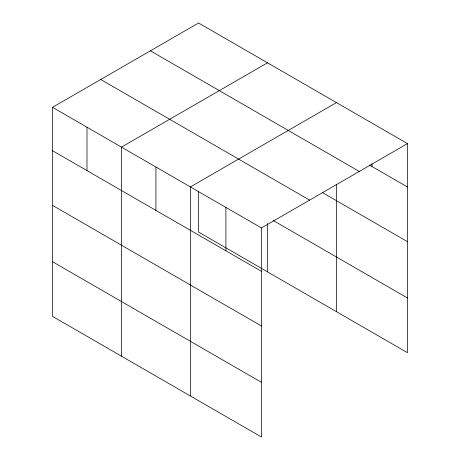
<?xml version="1.0" encoding="UTF-8"?>
<svg xmlns="http://www.w3.org/2000/svg" width="460" height="460" viewBox="0 0 460 460"><rect width="100%" height="100%" fill="white"/><g stroke="black" fill="none" stroke-linecap="round" stroke-linejoin="round"><path stroke-width="0.69" d="M52.52 107.318L261.43 227.93L261.43 437L52.52 316.388L52.52 107.318L198.57 23L407.479 143.612L407.479 352.682L198.57 232.07L198.57 191.412M267.513 62.801L121.463 147.119L121.463 356.19M336.45 102.603L190.4 186.921L190.4 395.991M261.43 227.93L407.479 143.612M369.512 165.083L407.479 187.001M150.374 50.824L359.283 171.436M322.293 192.493L407.479 241.672M100.717 79.494L309.626 200.106M273.05 220.392L407.479 298.005M52.52 150.708L261.43 271.32M52.52 205.384L261.43 325.996M52.52 261.717L261.43 382.323M371.962 163.651L371.962 166.497M336.45 184.546L336.45 311.673M267.513 223.502L267.513 271.871M225.912 207.425L225.912 250.815M155.928 167.02L155.928 210.41M86.992 127.219L86.992 170.608"/></g></svg>
